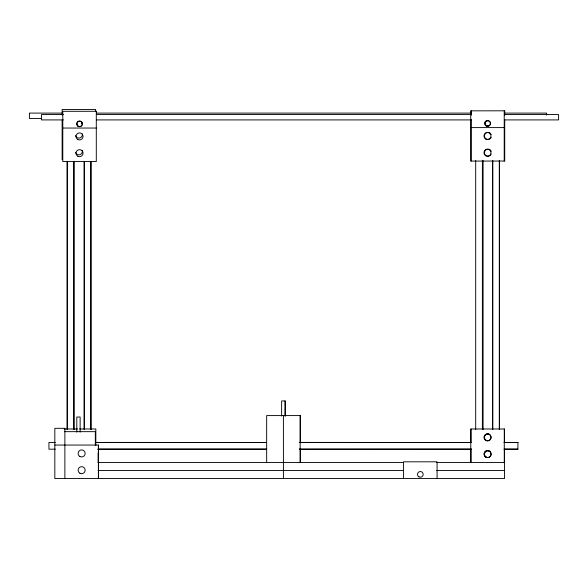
<?xml version="1.0" encoding="UTF-8"?>
<svg xmlns="http://www.w3.org/2000/svg" width="588" height="588" viewBox="0 0 588 588"><rect width="100%" height="100%" fill="white"/><g stroke="black" fill="none" stroke-linecap="round" stroke-linejoin="round"><path stroke-width="0.88" d="M62.468 113.102L29.4 113.102L29.4 118.46L41.344 118.46M96.461 113.102L471.26 113.102M504.335 113.102L546.59 113.102L546.59 115.086M63.46 114.557L41.41 114.557L41.41 119.915L63.46 119.915M96.528 114.557L471.333 114.557M504.401 114.557L558.6 114.557L558.6 119.915L504.401 119.915M96.528 119.915L471.333 119.915M470.723 127.596L504.217 127.596M62.791 128.044L96.292 128.044M64.143 428.983L77.726 428.983M79.534 428.983L95.829 428.983L95.829 445.388M64.548 431.658L95.329 431.658L95.329 445.19M55.36 442.485L48.936 442.485L48.936 449.181L55.36 449.181M95.396 442.411L266.239 442.47M299.307 442.411L471.061 442.47M504.129 442.411L517.903 442.47M95.396 442.536L266.239 442.536M299.307 442.536L471.061 442.536L471.017 428.983M504.129 442.536L517.903 442.536M54.831 445.057L98.475 445.057L98.475 478.558M98.152 449.107L266.239 449.107M299.307 449.107L471.061 449.107M504.129 449.107L517.903 449.107M97.615 449.181L266.614 449.181M299.307 449.232L471.444 449.181M504.129 449.166L517.903 449.232L517.903 442.411M98.108 462.477L403.596 462.477M436.619 462.477L504.504 462.477M98.108 470.518L403.596 470.518M436.619 470.518L504.504 470.518M504.725 115.211L504.725 110.801L470.723 110.845L470.723 161.09L504.725 161.046L504.725 119.548M504.511 442.558L504.511 428.983L470.775 428.983L470.775 462.477M504.511 448.901L504.504 478.558L54.831 478.558L54.831 428.314L64.878 428.314L64.878 478.558M504.217 110.845L504.217 161.09M504.269 428.983L504.269 462.477M499.506 160.539L499.506 429.438M499.293 160.539L499.293 429.438M492.803 160.539L492.803 429.438M492.597 160.539L492.597 429.438M483.079 160.539L483.079 429.438M482.388 160.539L482.388 429.438M475.692 160.539L475.692 429.438M471.231 110.801L471.231 115.211M471.231 119.548L471.231 161.046M471.017 448.901L471.017 462.477M437.082 478.558L437.082 461.808L403.581 461.808L403.581 478.558M300.336 442.639L300.336 415.584L266.658 415.584L266.658 462.477M300.336 448.901L300.336 462.477M300.152 415.584L300.152 462.477M285.371 416.054L285.371 400.95L281.623 400.95L281.623 416.054M284.967 400.95L284.967 416.054M283.409 415.584L283.423 478.558M98.38 445.057L98.38 478.558M98.159 452.9L98.159 462.66M95.631 111.206L95.631 109.442L62.13 109.442L62.13 114.983M91.008 161.457L91.008 429.438M90.853 161.457L90.853 429.438M84.312 161.457L84.312 429.438M84.157 161.457L84.157 429.438M80.137 432.136L80.137 417.024L76.8 417.024L76.8 432.136M74.014 161.457L74.014 429.438M73.831 161.333L73.831 429.314M67.319 161.457L67.319 429.438M67.128 161.333L67.128 429.314M62.13 120.018L62.13 159.686M489.789 121.54A2.683 2.683 0 0 1 489.789 125.332M489.231 125.758A2.683 2.683 0 0 1 485.21 123.436A2.683 2.683 0 0 1 489.231 121.113M81.725 122.003A2.844 2.844 0 0 1 81.342 123.429M77.454 124.472A2.844 2.844 0 0 1 76.411 123.429M487.974 126.214A2.844 2.844 0 0 1 485.129 123.362A2.844 2.844 0 0 1 487.974 120.518M491.223 154.019A3.521 3.521 0 0 1 491.076 154.335M490.693 154.909A3.521 3.521 0 0 1 485.747 155.394A3.521 3.521 0 0 1 485.254 150.44A3.521 3.521 0 0 1 490.208 149.955M490.465 150.19A3.521 3.521 0 0 1 490.693 150.44M490.899 150.719A3.521 3.521 0 0 1 491.223 151.329M491.223 137.269A3.521 3.521 0 0 1 490.899 137.879M490.693 138.158A3.521 3.521 0 0 1 490.465 138.415M490.208 138.643A3.521 3.521 0 0 1 485.254 138.158A3.521 3.521 0 0 1 485.747 133.204A3.521 3.521 0 0 1 490.693 133.697M491.076 134.27A3.521 3.521 0 0 1 491.223 134.578M82.327 133.88A3.521 3.521 0 0 1 79.733 137.974A3.521 3.521 0 0 1 75.514 135.585M82.246 150.293A3.521 3.521 0 0 1 79.902 154.681A3.521 3.521 0 0 1 75.514 152.336M486.416 457.354A3.521 3.521 0 0 1 484.747 452.297A3.521 3.521 0 0 1 489.995 451.386M487.077 440.802A3.521 3.521 0 0 1 487.077 433.907M488.452 433.907A3.521 3.521 0 0 1 489.422 434.253M96.292 111.301L62.791 111.301L62.791 161.546L96.292 161.546L96.292 111.301M79.872 456.479A3.521 3.521 0 0 0 85.15 453.436A3.521 3.521 0 0 0 79.872 450.386A3.521 3.521 0 0 0 79.872 456.479M79.872 473.23A3.521 3.521 0 0 0 85.15 470.187A3.521 3.521 0 0 0 79.872 467.137A3.521 3.521 0 0 0 79.872 473.23M78.248 126.207A2.683 2.683 0 0 0 82.269 123.884A2.683 2.683 0 0 0 78.248 121.562A2.683 2.683 0 0 0 78.248 126.207M486.048 125.876A2.844 2.844 0 0 0 490.319 123.407A2.844 2.844 0 0 0 486.048 120.944A2.844 2.844 0 0 0 486.048 125.876M485.71 139.018A3.521 3.521 0 0 0 490.987 135.968A3.521 3.521 0 0 0 485.71 132.925A3.521 3.521 0 0 0 485.71 139.018M485.71 155.761A3.521 3.521 0 0 0 490.987 152.718A3.521 3.521 0 0 0 485.71 149.675A3.521 3.521 0 0 0 485.71 155.761M78.116 126.324A2.844 2.844 0 0 0 82.386 123.862A2.844 2.844 0 0 0 78.116 121.393A2.844 2.844 0 0 0 78.116 126.324M418.906 476.839A2.844 2.844 0 0 0 423.176 474.369A2.844 2.844 0 0 0 418.906 471.907A2.844 2.844 0 0 0 418.906 476.839M77.785 139.466A3.521 3.521 0 0 0 83.062 136.423A3.521 3.521 0 0 0 77.785 133.373A3.521 3.521 0 0 0 77.785 139.466M77.785 156.217A3.521 3.521 0 0 0 83.062 153.174A3.521 3.521 0 0 0 77.785 150.124A3.521 3.521 0 0 0 77.785 156.217M486.122 457.089A3.352 3.352 0 0 0 491.142 454.186A3.352 3.352 0 0 0 486.122 451.29A3.352 3.352 0 0 0 486.122 457.089M486.026 440.324A3.352 3.352 0 0 0 491.046 437.421A3.352 3.352 0 0 0 486.026 434.517A3.352 3.352 0 0 0 486.026 440.324M485.761 440.405A3.521 3.521 0 0 0 491.039 437.354A3.521 3.521 0 0 0 485.761 434.311A3.521 3.521 0 0 0 485.761 440.405M485.761 457.148A3.521 3.521 0 0 0 491.039 454.105A3.521 3.521 0 0 0 485.761 451.055A3.521 3.521 0 0 0 485.761 457.148"/></g></svg>
